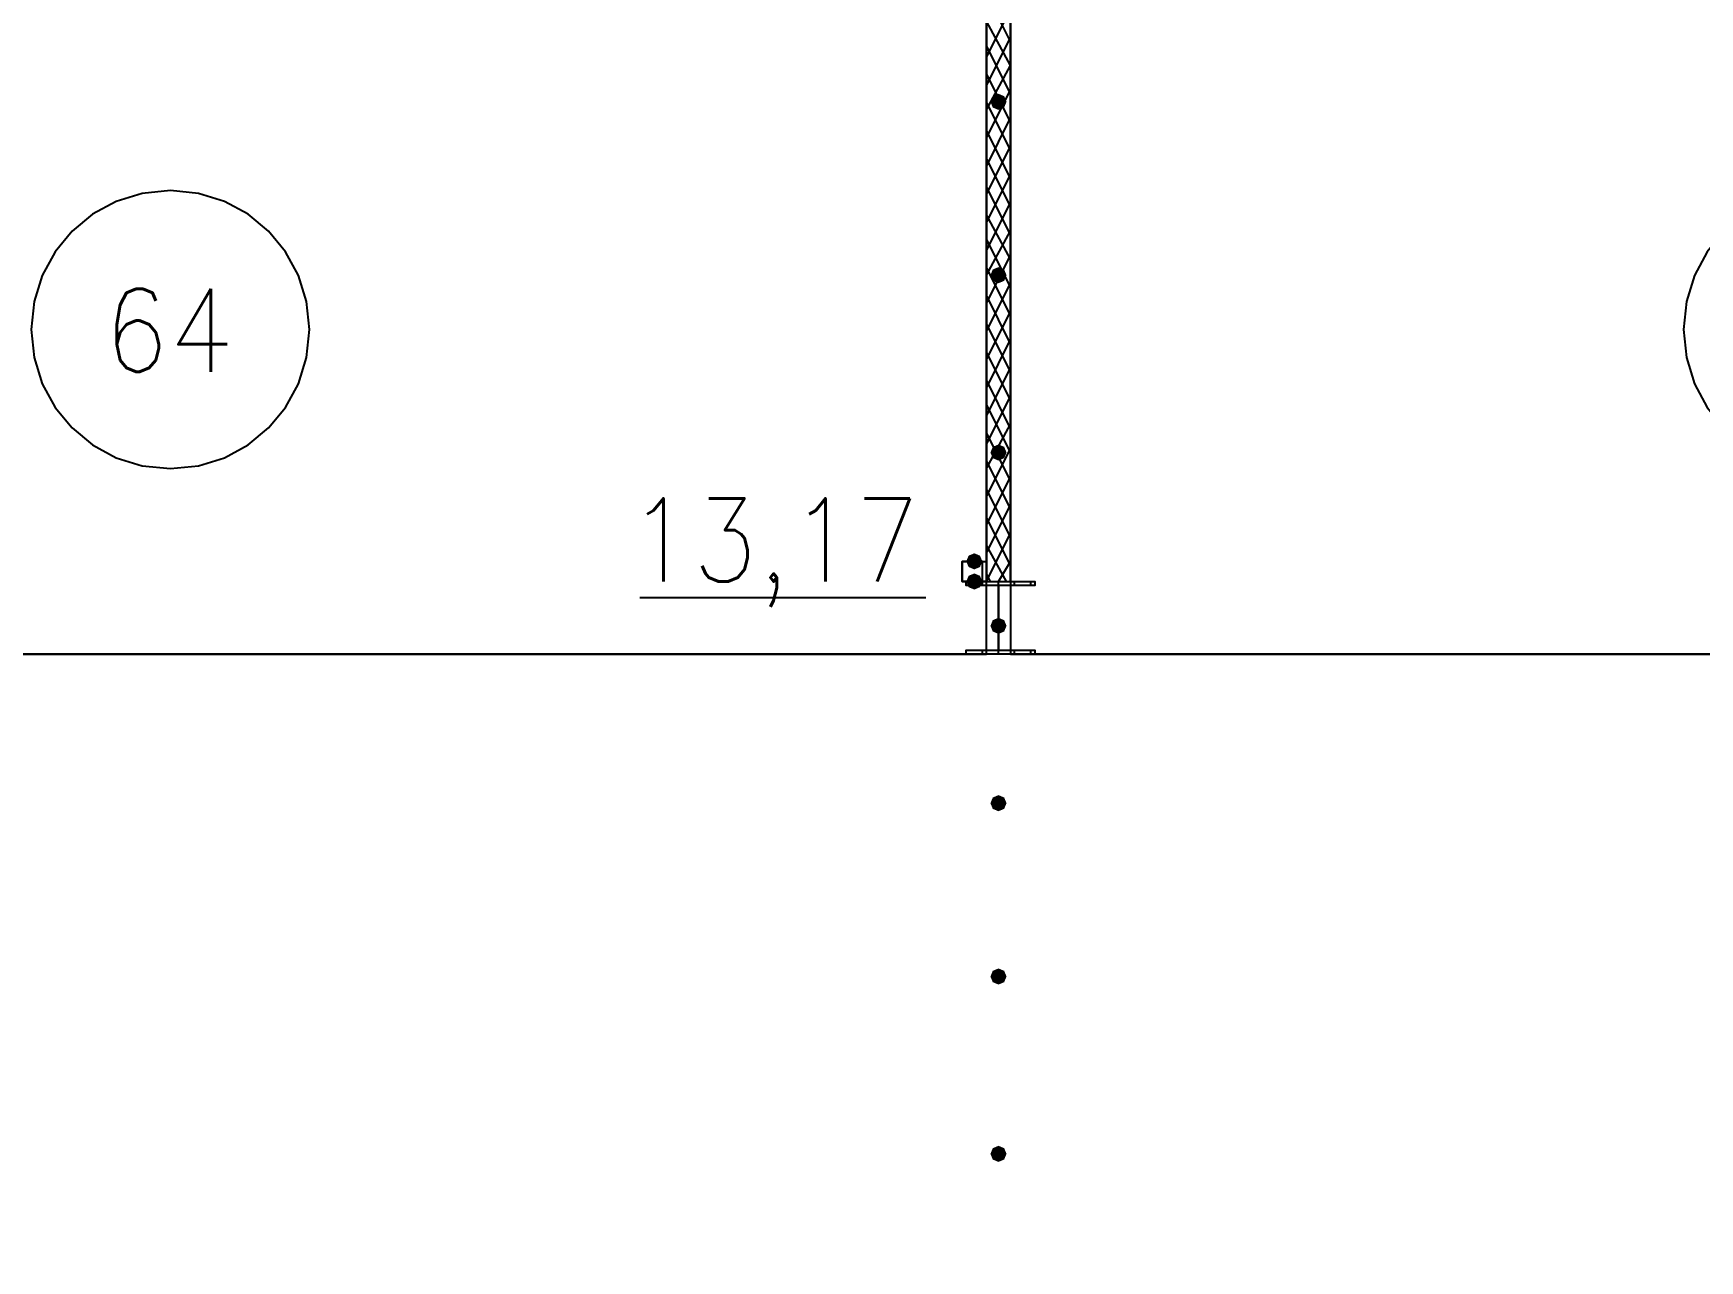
# Model space of a CAD drawing. Header units: millimetres. Extents: x 0 to 420, y 0 to 297.
# Drawn here: x 123.68 to 141.18, y 162.92 to 175.81 of the extents above; entities that cross this region are included whole.
import ezdxf

# ---------------------------------------------------------------- set-up
doc = ezdxf.new("R2010")
doc.units = ezdxf.units.MM
doc.layers.get('0').update_dxf_attribs({"linetype": 'CONTINUOUS'})
doc.styles.get("Standard").update_dxf_attribs({"font": 'STANDARD'})

msp = doc.modelspace()

# ---------------------------------------------------------------- hatches: boundary and pattern name
at = {"true_color": 0x000007}
for points in [[(133.900333, 175.090667), (133.875463, 175.030871), (133.815667, 175.006), (133.755871, 175.030871), (133.731, 175.090667), (133.755871, 175.150462), (133.815667, 175.175333), (133.875462, 175.150463)], [(133.900333, 173.270333), (133.875463, 173.210537), (133.815667, 173.185667), (133.755871, 173.210537), (133.731, 173.270333), (133.755871, 173.330129), (133.815667, 173.355), (133.875462, 173.330129)], [(133.900333, 171.407667), (133.875463, 171.347871), (133.815667, 171.323), (133.755871, 171.347871), (133.731, 171.407667), (133.755871, 171.467462), (133.815667, 171.492333), (133.875462, 171.467463)], [(133.646333, 170.264667), (133.621463, 170.204871), (133.561667, 170.18), (133.501871, 170.204871), (133.477, 170.264667), (133.501871, 170.324462), (133.561667, 170.349333), (133.621462, 170.324463)], [(133.646333, 170.053), (133.621463, 169.993204), (133.561667, 169.968333), (133.501871, 169.993204), (133.477, 170.053), (133.501871, 170.112796), (133.561667, 170.137667), (133.621462, 170.112796)], [(133.900333, 169.587333), (133.875463, 169.527537), (133.815667, 169.502667), (133.755871, 169.527537), (133.731, 169.587333), (133.755871, 169.647129), (133.815667, 169.672), (133.875462, 169.647129)], [(133.900333, 167.724667), (133.875463, 167.664871), (133.815667, 167.64), (133.755871, 167.664871), (133.731, 167.724667), (133.755871, 167.784462), (133.815667, 167.809333), (133.875462, 167.784463)], [(133.900333, 165.904333), (133.875463, 165.844537), (133.815667, 165.819667), (133.755871, 165.844537), (133.731, 165.904333), (133.755871, 165.964129), (133.815667, 165.989), (133.875462, 165.964129)], [(133.900333, 164.041667), (133.875463, 163.981871), (133.815667, 163.957), (133.755871, 163.981871), (133.731, 164.041667), (133.755871, 164.101462), (133.815667, 164.126333), (133.875462, 164.101463)]]:
    msp.add_hatch(color=0, dxfattribs=at).paths.add_polyline_path(points, flags=0)

# ---------------------------------------------------------------- linework, layer by layer
at = {"color": 0, "true_color": 0x000007}
for points in [[(133.942667, 175.725667), (133.688667, 176.233667)], [(133.688667, 175.556333), (133.942667, 176.064333)], [(133.688667, 175.979667), (133.688667, 170.053), (133.942667, 170.053), (133.942667, 175.979667)], [(133.942667, 175.471667), (133.688667, 175.937333)], [(133.688667, 175.26), (133.942667, 175.768)], [(133.942667, 175.175333), (133.688667, 175.683333)], [(133.688667, 175.006), (133.942667, 175.471667)], [(133.942667, 174.879), (133.688667, 175.387)], [(133.688667, 174.709667), (133.942667, 175.217667)], [(133.942667, 174.582667), (133.688667, 175.090667)], [(133.688667, 174.413333), (133.942667, 174.921333)], [(133.942667, 174.286333), (133.688667, 174.794333)], [(133.688667, 174.117), (133.942667, 174.625)], [(133.942667, 173.99), (133.688667, 174.498)], [(133.688667, 173.820667), (133.942667, 174.328667)], [(133.942667, 173.693667), (133.688667, 174.201667)], [(126.576667, 172.698833), (126.546995, 172.993175), (126.461893, 173.267326), (126.327236, 173.515413), (126.148896, 173.731563), (125.932746, 173.909903), (125.684659, 174.04456), (125.410508, 174.129661), (125.116167, 174.159333), (124.821825, 174.129661), (124.547674, 174.04456), (124.299587, 173.909903), (124.083437, 173.731563), (123.905097, 173.515413), (123.77044, 173.267326), (123.685339, 172.993175), (123.655667, 172.698833)], [(133.688667, 173.524333), (133.942667, 174.032333)], [(143.933333, 172.698833), (143.903661, 172.993175), (143.81856, 173.267326), (143.683903, 173.515413), (143.505563, 173.731563), (143.289413, 173.909903), (143.041326, 174.04456), (142.767175, 174.129661), (142.472833, 174.159333), (142.178492, 174.129661), (141.904341, 174.04456), (141.656254, 173.909903), (141.440104, 173.731563), (141.261764, 173.515413), (141.127107, 173.267326), (141.042005, 172.993175), (141.012333, 172.698833)], [(133.942667, 173.439667), (133.688667, 173.905333)], [(133.688667, 173.270333), (133.942667, 173.736)], [(133.942667, 173.143333), (133.688667, 173.651333)], [(133.688667, 172.974), (133.942667, 173.482)], [(133.942667, 172.847), (133.688667, 173.355)], [(133.688667, 172.677667), (133.942667, 173.185667)], [(133.942667, 172.550667), (133.688667, 173.058667)], [(133.688667, 172.381333), (133.942667, 172.889333)], [(123.655667, 172.698833), (123.685339, 172.404492), (123.77044, 172.130341), (123.905097, 171.882254), (124.083437, 171.666104), (124.299587, 171.487764), (124.547674, 171.353107), (124.821825, 171.268005), (125.116167, 171.238333), (125.410508, 171.268005), (125.684659, 171.353107), (125.932746, 171.487764), (126.148896, 171.666104), (126.327236, 171.882254), (126.461893, 172.130341), (126.546995, 172.404492), (126.576667, 172.698833)], [(133.942667, 172.254333), (133.688667, 172.762333)], [(141.012333, 172.698833), (141.042005, 172.404492), (141.127107, 172.130341), (141.261764, 171.882254), (141.440104, 171.666104), (141.656254, 171.487764), (141.904341, 171.353107), (142.178492, 171.268005), (142.472833, 171.238333), (142.767175, 171.268005), (143.041326, 171.353107), (143.289413, 171.487764), (143.505563, 171.666104), (143.683903, 171.882254), (143.81856, 172.130341), (143.903661, 172.404492), (143.933333, 172.698833)], [(133.688667, 172.085), (133.942667, 172.593)], [(133.942667, 171.958), (133.688667, 172.466)], [(133.688667, 171.788667), (133.942667, 172.296667)], [(133.942667, 171.661667), (133.688667, 172.169667)], [(133.688667, 171.492333), (133.942667, 172.000333)], [(133.942667, 171.407667), (133.688667, 171.915667)], [(133.688667, 171.238333), (133.942667, 171.704)], [(133.942667, 171.111333), (133.688667, 171.619333)], [(133.688667, 170.942), (133.942667, 171.45)], [(133.942667, 170.815), (133.688667, 171.323)], [(133.688667, 170.645667), (133.942667, 171.153667)], [(133.942667, 170.518667), (133.688667, 171.026667)], [(133.688667, 170.349333), (133.942667, 170.857333)], [(133.942667, 170.222333), (133.688667, 170.730333)], [(133.688667, 170.053), (133.942667, 170.561)], [(133.900333, 170.053), (133.688667, 170.434)], [(133.815667, 170.053), (133.942667, 170.264667)], [(133.477, 170.010667), (133.477, 170.053)], [(133.646333, 170.010667), (133.646333, 170.053)], [(133.731, 170.053), (133.688667, 170.137667)], [(133.815667, 169.291), (133.815667, 170.053)], [(133.985, 170.010667), (133.985, 170.053)], [(134.154333, 170.010667), (134.154333, 170.053)], [(130.048, 169.883667), (133.053667, 169.883667)], [(133.477, 169.291), (133.477, 169.333333)], [(133.646333, 169.291), (133.646333, 169.333333)], [(133.985, 169.291), (133.985, 169.333333)], [(134.154333, 169.291), (134.154333, 169.333333)]]:
    msp.add_lwpolyline(points, dxfattribs=at)
at = {"color": 0, "true_color": 0x0000ab}
for points in [[(117.094, 169.291), (133.688667, 169.291), (133.688667, 175.979667), (117.094, 175.979667)], [(151.045333, 175.979667), (133.942667, 175.979667), (133.942667, 169.291), (151.045333, 169.291)]]:
    msp.add_lwpolyline(points, close=True, dxfattribs=at)
at = {"color": 0, "true_color": 0x000007}
for points in [[(133.688667, 170.053), (133.434667, 170.053), (133.434667, 170.264667), (133.688667, 170.264667)], [(133.646333, 170.053), (133.646333, 170.264667), (133.434667, 170.264667), (133.434667, 170.053)], [(134.196667, 169.291), (133.477, 169.291), (133.477, 169.333333), (133.815667, 169.333333), (133.815667, 170.010667), (133.477, 170.010667), (133.477, 170.053), (134.196667, 170.053), (134.196667, 170.010667), (133.815667, 170.010667), (133.815667, 169.333333), (134.196667, 169.333333)]]:
    msp.add_lwpolyline(points, close=True, dxfattribs=at)
at = {"color": 0, "true_color": 0x000008}
msp.add_lwpolyline([(238.548333, 158.453667), (238.548333, 169.291), (117.094, 169.291), (117.094, 158.453667)], close=True, dxfattribs=at)

# ---------------------------------------------------------------- texts
at = {"color": 0, "true_color": 0x000007, "char_height": 0.872032, "attachment_point": 1}
for s, insert, width in [('64', (124.417668, 173.126367), 1.16270936), ('13,17', (129.921002, 170.925029), 2.37386489)]:
    msp.add_mtext(s, dxfattribs=dict(at, insert=insert, width=width))

doc.saveas('drawing.dxf')
